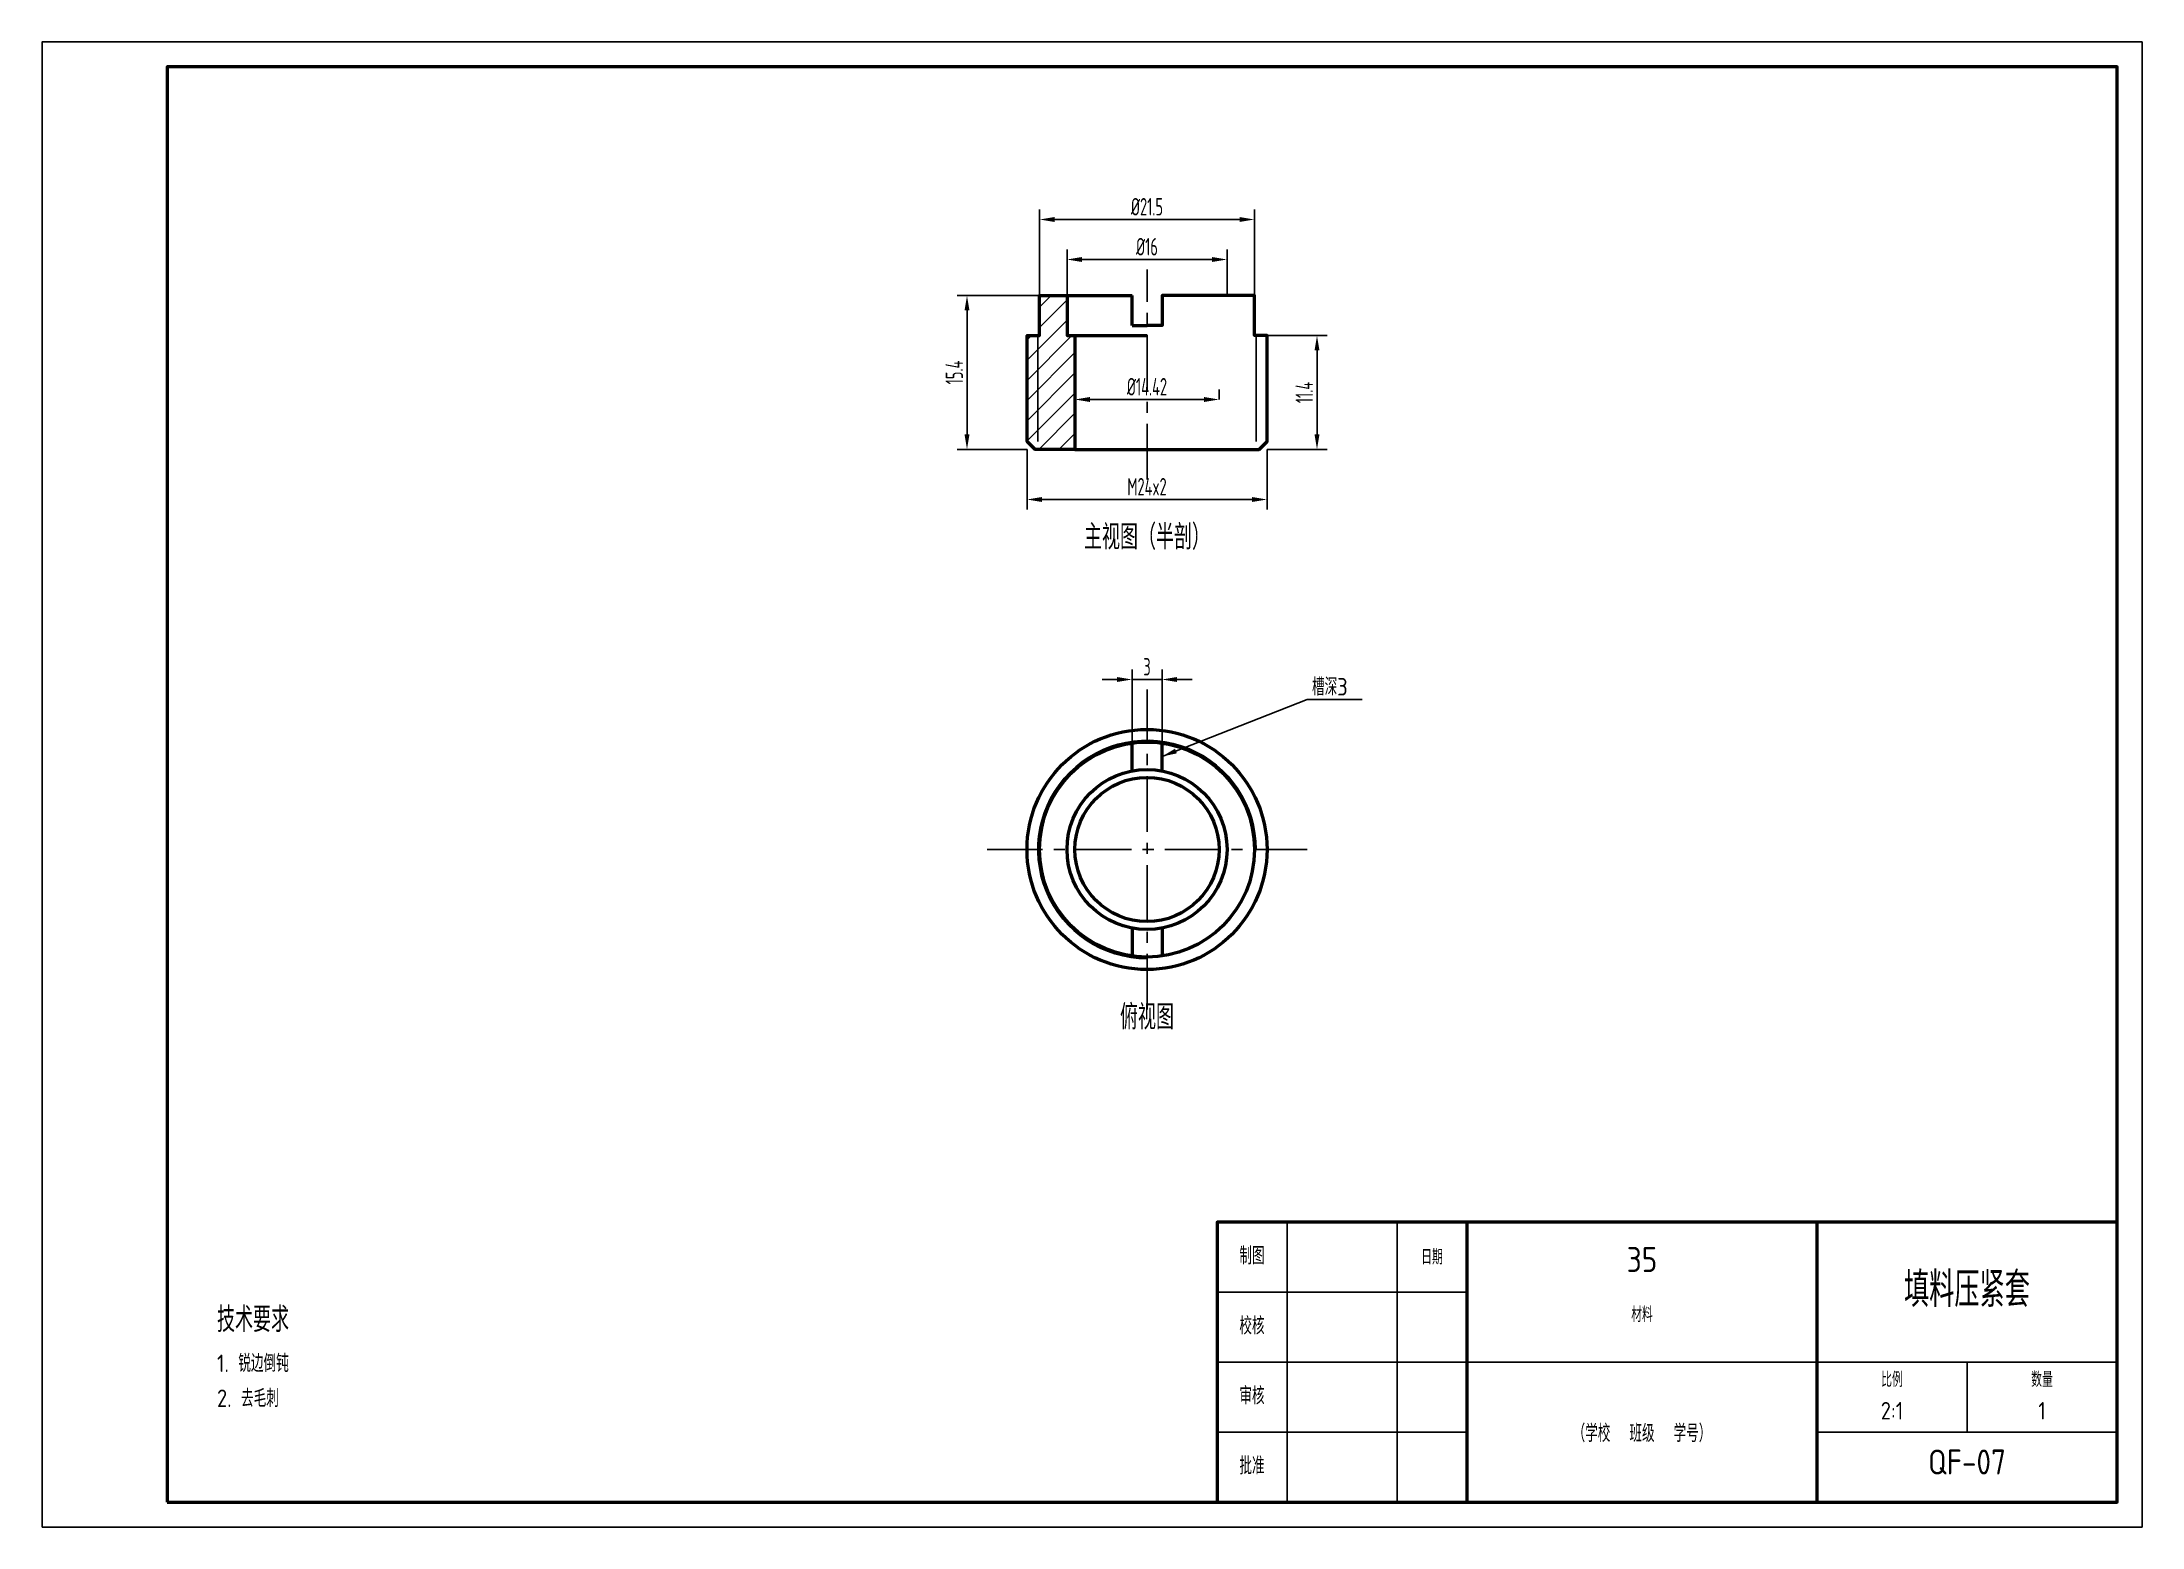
# Model space of a CAD drawing. Header units: millimetres. Extents: x 0 to 420, y 0 to 297.
import ezdxf
from ezdxf.enums import TextEntityAlignment as Align

# ---------------------------------------------------------------- set-up
doc = ezdxf.new("R2010")
doc.units = ezdxf.units.MM
doc.header["$LTSCALE"] = 3.5
doc.linetypes.add('CENTER', pattern=[5.08, 3.175, -0.635, 0.635, -0.635])
for name, color, linetype, lineweight in [('01粗实线', 7, 'CONTINUOUS', 50), ('02细实线', 3, 'CONTINUOUS', 25), ('04点画线', 1, 'CENTER', 25), ('05剖面线', 3, 'CONTINUOUS', 25), ('06尺寸', 3, 'CONTINUOUS', 25), ('07文字', 3, 'CONTINUOUS', 25), ('08图框', 7, 'CONTINUOUS', 50)]:
    doc.layers.add(name, color=color, linetype=linetype, lineweight=lineweight)
doc.styles.add('GB', font='gbenor.shx', dxfattribs={"width": 0.7, "bigfont": 'gbcbig.shx'})
doc.dimstyles.new('GB', dxfattribs={"dimtxt": 3.5, "dimasz": 3, "dimexe": 2, "dimexo": 0, "dimgap": 0.8, "dimtad": 1, "dimtxsty": 'GB', "dimcen": 2.5, "dimclrd": 3, "dimclre": 3, "dimclrt": 3, "dimazin": 3, "dimtfac": 1, "dimtmove": 0, "dimatfit": 3})

msp = doc.modelspace()

# ---------------------------------------------------------------- hatches: boundary and pattern name
at = {"layer": '05剖面线'}
h = msp.add_hatch(dxfattribs=at)
h.set_pattern_fill('ANSI31', scale=0.9)
h.paths.add_polyline_path([(206.58, 215.5), (198.6, 215.5), (197, 217.1), (197, 238.3), (199.5, 238.3), (199.5, 246.3), (205, 246.3), (205, 238.3), (206.58, 238.3)])

# ---------------------------------------------------------------- linework, layer by layer
at = {"layer": '01粗实线'}
for p, q in [((205, 246.3), (218, 246.3)), ((218, 240.3), (218, 246.3)), ((218, 240.3), (221, 240.3)), ((205, 238.3), (221, 238.3)), ((206.58, 215.5), (221, 215.5)), ((218, 151.22), (218, 156.78)), ((224, 151.22), (224, 156.78)), ((218, 119.78), (218, 114.22)), ((224, 119.78), (224, 114.22))]:
    msp.add_line(p, q, dxfattribs=at)
msp.add_lwpolyline([(206.58, 215.5), (198.6, 215.5), (197, 217.1), (197, 238.3), (199.5, 238.3), (199.5, 246.3), (205, 246.3), (205, 238.3), (206.58, 238.3)], close=True, dxfattribs=at)
msp.add_lwpolyline([(221, 215.5), (243.4, 215.5), (245, 217.1), (245, 238.3), (242.5, 238.3), (242.5, 246.3), (224, 246.3), (224, 240.3), (221, 240.3)], dxfattribs=at)
for radius in [24, 21.5, 16, 14.42]:
    msp.add_circle((221, 135.5), radius, dxfattribs=at)
at = {"layer": '02细实线'}
for p, q in [((199.16, 217.1), (199.16, 238.3)), ((242.84, 217.1), (242.84, 238.3)), ((235, 61), (285, 61)), ((249, 5), (249, 61)), ((271, 5), (271, 61)), ((235, 47), (285, 47)), ((235, 33), (285, 33)), ((285, 33), (355, 33)), ((355, 33), (415, 33)), ((385, 19), (385, 33)), ((235, 19), (285, 19)), ((355, 19), (415, 19))]:
    msp.add_line(p, q, dxfattribs=at)
msp.add_lwpolyline([(0, 0), (420, 0), (420, 297), (0, 297)], close=True, dxfattribs=at)
msp.add_lwpolyline([(242.84, 135.5, 2.4142136), (221, 113.66)], format="xyb", dxfattribs=at)
at = {"layer": '04点画线'}
for p, q in [((221, 209.5), (221, 251.5)), ((221, 103.5), (221, 167.5)), ((189, 135.5), (253, 135.5))]:
    msp.add_line(p, q, dxfattribs=at)
at = {"layer": '06尺寸'}
for p, q in [((224, 154.1), (253, 165.5)), ((253, 165.5), (264, 165.5))]:
    msp.add_line(p, q, dxfattribs=at)
msp.add_solid([(224, 154.1), (226.975, 154.732), (226.609, 155.663)], dxfattribs=at)
at = {"layer": '08图框'}
for p, q in [((285, 5), (285, 61)), ((355, 5), (355, 61))]:
    msp.add_line(p, q, dxfattribs=at)
for points in [[(25, 5), (415, 5), (415, 292), (25, 292)], [(235, 5), (415, 5), (415, 61), (235, 61)]]:
    msp.add_lwpolyline(points, close=True, dxfattribs=at)

# ---------------------------------------------------------------- texts
at = {"layer": '06尺寸', "style": 'GB'}
msp.add_text('槽深3', height=3.5, dxfattribs=at).set_placement((254, 166.3))
at = {"layer": '07文字', "style": 'GB'}
for s, height, p in [('主视图（半剖）', 5, (221, 195.5)), ('俯视图', 5, (221, 99.5)), ('制图', 3.5, (242, 52.5)), ('日期', 3, (278, 52.5)), ('35', 5, (320, 51)), ('填料压紧套', 7, (385, 44)), ('校核', 3.5, (242, 38.5)), ('材料', 3, (320, 41)), ('比例', 3, (370, 28)), ('数量', 3, (400, 28)), ('审核', 3.5, (242, 24.5)), ('2:1', 3.5, (370, 21.5)), ('1', 3.5, (400, 21.5)), ('（学校  班级  学号）', 3.5, (320, 17)), ('批准', 3.5, (242, 10.5)), ('QF-07', 5, (385, 10.5))]:
    msp.add_text(s, height=height, dxfattribs=at).set_placement(p, align=Align.CENTER)
for s, height, p in [('技术要求', 5, (35, 39)), ('1. 锐边倒钝', 3.5, (35, 31)), ('2. 去毛刺', 3.5, (35, 24))]:
    msp.add_text(s, height=height, dxfattribs=at).set_placement(p)

# ---------------------------------------------------------------- dimensions: what is measured, and where the dimension line sits
at = {"layer": '06尺寸'}
for base, p1, p2, text in [((199.5, 261.5), (199.5, 246.3), (242.5, 246.3), '%%c21.5'), ((205, 253.5), (205, 246.3), (237, 246.3), '%%c16'), ((206.58, 225.5), (206.58, 225.5), (235.42, 225.5), '%%c14.42'), ((197, 205.5), (197, 215.5), (245, 215.5), 'M24x2'), ((218, 169.5), (218, 156.78), (224, 156.78), '3')]:
    msp.add_linear_dim(base=base, p1=p1, p2=p2, text=text, dimstyle='GB', dxfattribs=at).render()
for base, p1, p2, text in [((185, 215.5), (197, 215.5), (199.5, 246.3), '15.4'), ((255, 215.5), (245, 215.5), (245, 238.3), '11.4')]:
    msp.add_linear_dim(base=base, p1=p1, p2=p2, angle=90, text=text, dimstyle='GB', dxfattribs=at).render()

doc.saveas('drawing.dxf')
